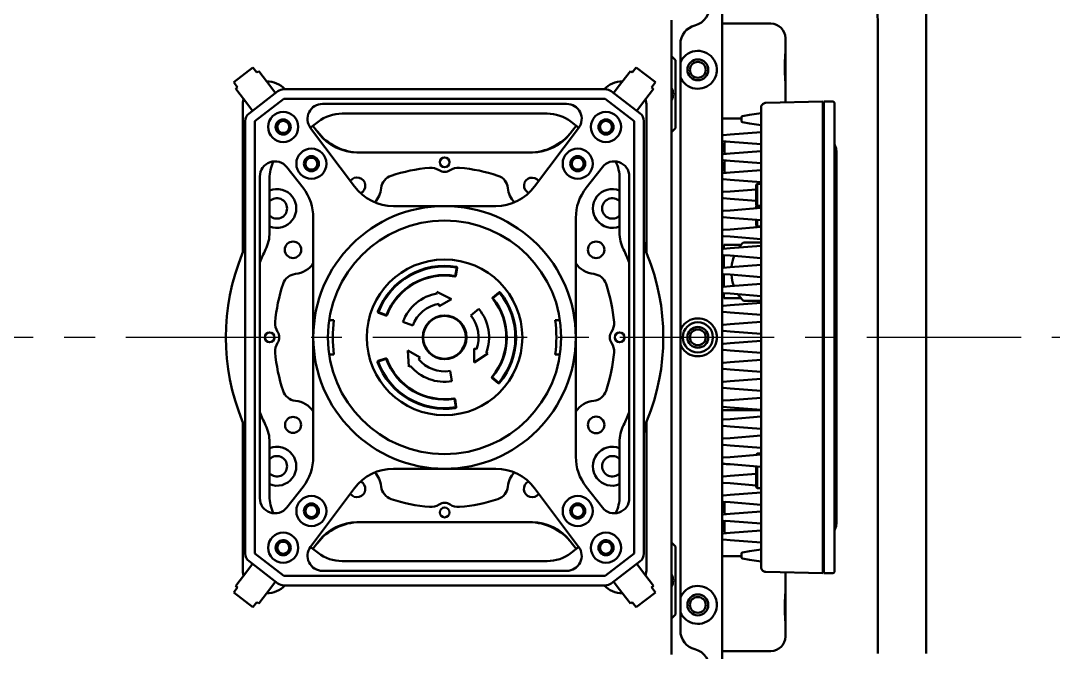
# Model space of a CAD drawing. Header units: millimetres. Extents: x 36 to 3196, y 27 to 5967.
# Drawn here: x 1733.1 to 1945.5, y 5122.2 to 5252 of the extents above; entities that cross this region are included whole.
import ezdxf

# ---------------------------------------------------------------- set-up
doc = ezdxf.new("R2010")
doc.units = ezdxf.units.MM
doc.linetypes.add('CENTER', pattern=[50.8, 31.75, -6.35, 6.35, -6.35])
doc.layers.add('02_Center Line', color=1, linetype='CENTER')
doc.layers.add('외형선(ISO)', color=7, linetype='Continuous', lineweight=50)

msp = doc.modelspace()

# ---------------------------------------------------------------- linework, layer by layer
at = {"layer": '02_Center Line'}
msp.add_line((2142.0654, 5186.922), (542.1723, 5186.922), dxfattribs=at)
at = {"layer": '외형선(ISO)'}
for p, q in [((1877.3728, 5258.922), (1877.3728, 5114.922)), ((1866.9728, 5252.122), (1866.9728, 5121.722)), ((1887.3728, 5251.422), (1877.3728, 5251.422)), ((1909.3728, 5121.922), (1909.3728, 5251.922)), ((1919.3728, 5121.922), (1919.3728, 5251.922)), ((1868.7728, 5247.1761), (1868.7728, 5126.668)), ((1890.3728, 5245.2522), (1890.3728, 5248.422)), ((1890.3728, 5245.2522), (1890.3728, 5239.5918)), ((1866.9728, 5244.722), (1867.7728, 5243.922)), ((1867.7728, 5243.922), (1867.7728, 5229.922)), ((1780.8605, 5242.392), (1776.8937, 5239.3482)), ((1780.8605, 5242.392), (1781.662, 5241.3473)), ((1782.0496, 5241.6635), (1781.653, 5241.3591)), ((1782.0496, 5241.6635), (1782.0587, 5241.6517)), ((1784.5329, 5238.4273), (1782.0587, 5241.6517)), ((1858.487, 5241.6517), (1856.0128, 5238.4273)), ((1858.487, 5241.6517), (1858.4961, 5241.6635)), ((1858.8927, 5241.3591), (1858.4961, 5241.6635)), ((1858.8837, 5241.3473), (1859.6852, 5242.392)), ((1863.652, 5239.3482), (1859.6852, 5242.392)), ((1777.6953, 5238.3035), (1776.8937, 5239.3482)), ((1863.652, 5239.3482), (1862.8504, 5238.3035)), ((1890.3728, 5235.2204), (1890.3728, 5239.5918)), ((1777.6862, 5238.3153), (1777.2895, 5238.011)), ((1777.2986, 5237.9991), (1777.2895, 5238.011)), ((1777.2986, 5237.9991), (1779.7727, 5234.7748)), ((1785.9953, 5237.5087), (1780.0553, 5232.9509)), ((1784.5329, 5238.4273), (1785.5185, 5237.1429)), ((1853.3329, 5237.922), (1787.2128, 5237.922)), ((1860.4904, 5232.9509), (1854.5504, 5237.5087)), ((1855.0272, 5237.1429), (1856.0128, 5238.4273)), ((1860.773, 5234.7748), (1863.2471, 5237.9991)), ((1863.2562, 5238.011), (1862.8595, 5238.3153)), ((1863.2562, 5238.011), (1863.2471, 5237.9991)), ((1778.7472, 5234.5232), (1778.7472, 5204.2703)), ((1780.7583, 5233.4903), (1779.7727, 5234.7748)), ((1781.2728, 5231.3642), (1787.2128, 5235.922)), ((1787.2128, 5235.922), (1853.3329, 5235.922)), ((1795.1658, 5234.922), (1845.3798, 5234.922)), ((1853.3329, 5235.922), (1859.2728, 5231.3642)), ((1860.773, 5234.7748), (1859.7874, 5233.4903)), ((1861.7985, 5204.2703), (1861.7985, 5234.5232)), ((1898.0728, 5235.422), (1886.3467, 5235.115)), ((1898.0728, 5235.422), (1898.0728, 5230.4237)), ((1898.2737, 5230.4237), (1898.2737, 5235.422)), ((1898.2737, 5235.422), (1900.1816, 5235.3721)), ((1799.1941, 5232.922), (1841.3516, 5232.922)), ((1881.5416, 5232.4152), (1883.029, 5232.6508)), ((1885.3728, 5233.022), (1883.029, 5232.6508)), ((1898.2737, 5233.222), (1898.0728, 5233.2168)), ((1779.2728, 5231.3642), (1779.2728, 5142.4799)), ((1781.2728, 5142.4799), (1781.2728, 5231.3642)), ((1792.6502, 5230.0105), (1794.2632, 5231.2482)), ((1794.4147, 5228.8344), (1793.1928, 5230.4269)), ((1847.3529, 5230.4269), (1846.131, 5228.8344)), ((1846.2825, 5231.2482), (1847.8955, 5230.0105)), ((1859.2728, 5231.3642), (1859.2728, 5142.4799)), ((1861.2728, 5142.4799), (1861.2728, 5231.3642)), ((1881.3728, 5231.922), (1877.3728, 5231.922)), ((1881.3728, 5231.3264), (1881.3728, 5232.2177)), ((1883.029, 5230.8933), (1881.5416, 5231.1288)), ((1883.029, 5230.8933), (1885.3728, 5230.522)), ((1898.0728, 5143.4204), (1898.0728, 5230.4237)), ((1898.2737, 5230.4237), (1898.2737, 5143.4204)), ((1900.4737, 5230.3738), (1900.4737, 5143.4703)), ((1801.7723, 5217.9039), (1792.6901, 5229.9564)), ((1847.8556, 5229.9564), (1838.7734, 5217.9039)), ((1867.7728, 5229.922), (1866.9728, 5229.122)), ((1877.5572, 5228.5069), (1879.0446, 5228.624)), ((1885.3728, 5229.122), (1879.0446, 5228.624)), ((1885.3728, 5143.7273), (1885.3728, 5230.1168)), ((1877.3728, 5227.2516), (1879.0255, 5227.1216)), ((1877.8713, 5226.9133), (1877.8713, 5224.9307)), ((1879.0255, 5227.1216), (1885.3728, 5226.622)), ((1838.1975, 5224.922), (1802.3482, 5224.922)), ((1877.5572, 5224.6069), (1879.0446, 5224.724)), ((1885.3728, 5225.222), (1879.0446, 5224.724)), ((1900.8728, 5148.7294), (1900.8728, 5225.1146)), ((1787.8157, 5221.9069), (1791.153, 5217.6354)), ((1849.3927, 5217.6354), (1852.73, 5221.9069)), ((1879.0446, 5223.2201), (1877.5572, 5223.3371)), ((1877.8713, 5223.0133), (1877.8713, 5221.0307)), ((1879.0446, 5223.2201), (1885.3728, 5222.722)), ((1885.3729, 5222.5141), (1885.3729, 5222.5141)), ((1782.2728, 5153.8457), (1782.2728, 5219.9983)), ((1784.2728, 5208.5091), (1784.2728, 5219.5879)), ((1856.2728, 5219.5879), (1856.2728, 5208.5091)), ((1858.2728, 5219.9983), (1858.2728, 5153.8457)), ((1877.5572, 5220.7069), (1879.0446, 5220.824)), ((1885.3728, 5221.322), (1879.0446, 5220.824)), ((1879.0446, 5219.3201), (1877.5572, 5219.4371)), ((1879.0446, 5219.3201), (1885.3728, 5218.822)), ((1884.3728, 5218.247), (1884.5978, 5218.472)), ((1884.3728, 5214.197), (1884.3728, 5218.247)), ((1884.5978, 5213.972), (1884.5978, 5218.472)), ((1884.5978, 5218.472), (1885.3728, 5218.472)), ((1877.5572, 5216.8069), (1879.0446, 5216.924)), ((1879.0446, 5215.4201), (1877.5572, 5215.5371)), ((1884.3728, 5217.3433), (1879.0446, 5216.924)), ((1879.0446, 5215.4201), (1884.3728, 5215.0007)), ((1830.787, 5213.922), (1809.7587, 5213.922)), ((1885.3728, 5213.522), (1879.0446, 5213.024)), ((1884.3728, 5214.197), (1884.5978, 5213.972)), ((1884.3728, 5213.957), (1884.4928, 5214.077)), ((1884.3728, 5213.4433), (1884.3728, 5213.957)), ((1884.5978, 5213.461), (1884.5978, 5213.972)), ((1884.5978, 5213.972), (1885.3728, 5213.972)), ((1793.2728, 5211.4788), (1793.2728, 5162.3653)), ((1847.2728, 5162.3653), (1847.2728, 5211.4788)), ((1877.5572, 5212.9069), (1879.0446, 5213.024)), ((1879.0446, 5211.5201), (1877.5572, 5211.6371)), ((1879.0446, 5211.5201), (1885.3728, 5211.022)), ((1884.3728, 5209.907), (1884.3728, 5211.1007)), ((1884.5978, 5209.682), (1884.5978, 5211.083)), ((1877.5572, 5209.0069), (1879.0446, 5209.124)), ((1885.3728, 5209.622), (1879.0446, 5209.124)), ((1884.3728, 5209.907), (1884.5978, 5209.682)), ((1884.5978, 5209.682), (1885.3728, 5209.682)), ((1879.0446, 5207.6201), (1877.5572, 5207.7371)), ((1879.0446, 5207.6201), (1885.3728, 5207.122)), ((1877.3728, 5204.952), (1877.3779, 5204.952)), ((1877.5572, 5205.1069), (1879.0446, 5205.224)), ((1877.7428, 5205.1218), (1877.7428, 5205.952)), ((1877.7428, 5205.952), (1881.2778, 5205.952)), ((1885.3728, 5205.722), (1879.0446, 5205.224)), ((1881.7428, 5206.452), (1885.3728, 5206.452)), ((1879.0446, 5203.7201), (1877.5572, 5203.8371)), ((1877.7428, 5201.2215), (1877.7428, 5203.8225)), ((1879.0446, 5203.7201), (1885.3728, 5203.222)), ((1822.7795, 5201.2545), (1822.4781, 5199.5306)), ((1822.6058, 5199.6077), (1822.8952, 5201.1815)), ((1877.5572, 5201.2069), (1879.0446, 5201.324)), ((1885.3728, 5201.822), (1879.0446, 5201.324)), ((1879.0446, 5199.8201), (1877.5572, 5199.9371)), ((1877.7428, 5197.3215), (1877.7428, 5199.9225)), ((1879.0446, 5199.8201), (1885.3728, 5199.322)), ((1818.6919, 5196.2896), (1821.7198, 5194.7901)), ((1818.7501, 5195.9446), (1818.6919, 5196.2896)), ((1877.5572, 5197.3069), (1879.0446, 5197.424)), ((1885.3728, 5197.922), (1879.0446, 5197.424)), ((1821.7198, 5194.7901), (1819.1911, 5193.3314)), ((1830.2091, 5194.9911), (1831.5676, 5196.0943)), ((1831.4475, 5196.1598), (1830.2142, 5195.1403)), ((1877.3728, 5195.952), (1877.7428, 5195.952)), ((1879.0446, 5195.9201), (1877.5572, 5196.0371)), ((1877.7428, 5194.952), (1877.7428, 5196.0225)), ((1877.7428, 5194.952), (1881.2778, 5194.952)), ((1879.0446, 5195.9201), (1885.3728, 5195.422)), ((1885.3728, 5194.452), (1881.7428, 5194.452)), ((1808.3167, 5191.4926), (1806.682, 5192.1174)), ((1806.6854, 5191.9807), (1808.185, 5191.4224)), ((1819.1911, 5193.3314), (1819.1079, 5193.8244)), ((1825.668, 5191.3821), (1827.3253, 5192.7521)), ((1877.5572, 5193.4069), (1879.0446, 5193.524)), ((1879.0446, 5192.0201), (1877.5572, 5192.1371)), ((1885.3728, 5194.022), (1879.0446, 5193.524)), ((1879.0446, 5192.0201), (1885.3728, 5191.522)), ((1796.5324, 5190.4419), (1797.5033, 5190.4419)), ((1813.7127, 5189.3644), (1811.6977, 5190.1146)), ((1843.0424, 5190.4419), (1844.0133, 5190.4419)), ((1885.3728, 5190.122), (1879.0446, 5189.624)), ((1877.5572, 5189.5069), (1879.0446, 5189.624)), ((1879.0446, 5188.1201), (1877.5572, 5188.2371)), ((1879.0446, 5188.1201), (1885.3728, 5187.622)), ((1877.5572, 5185.6069), (1879.0446, 5185.724)), ((1885.3728, 5186.222), (1879.0446, 5185.724)), ((1812.7354, 5184.2411), (1815.263, 5182.7806)), ((1812.9508, 5180.8691), (1812.7354, 5184.2411)), ((1826.3633, 5181.7349), (1826.3644, 5184.6541)), ((1829.1758, 5183.6074), (1826.3633, 5181.7349)), ((1826.3644, 5184.6541), (1826.8329, 5184.4797)), ((1828.848, 5183.7295), (1829.1758, 5183.6074)), ((1879.0446, 5184.2201), (1877.5572, 5184.3371)), ((1879.0446, 5184.2201), (1885.3728, 5183.722)), ((1797.5033, 5183.4022), (1796.5324, 5183.4022)), ((1806.6072, 5181.9267), (1808.2509, 5182.5275)), ((1808.1202, 5182.5996), (1806.6126, 5182.0633)), ((1815.263, 5182.7806), (1814.8777, 5182.462)), ((1844.0133, 5183.4022), (1843.0424, 5183.4022)), ((1877.5572, 5181.7069), (1879.0446, 5181.824)), ((1885.3728, 5182.322), (1879.0446, 5181.824)), ((1813.2204, 5181.092), (1812.9508, 5180.8691)), ((1821.4378, 5180.0196), (1821.7956, 5177.8994)), ((1879.0446, 5180.3201), (1877.5572, 5180.4371)), ((1879.0446, 5180.3201), (1885.3728, 5179.822)), ((1831.4318, 5177.5849), (1830.0896, 5178.708)), ((1830.0925, 5178.5588), (1831.3107, 5177.5212)), ((1877.5572, 5177.8069), (1879.0446, 5177.924)), ((1885.3728, 5178.422), (1879.0446, 5177.924)), ((1879.0446, 5176.4201), (1877.5572, 5176.5371)), ((1879.0446, 5176.4201), (1885.3728, 5175.922)), ((1822.2927, 5174.2824), (1822.5689, 5172.5543)), ((1822.6856, 5172.6256), (1822.4193, 5174.2034)), ((1877.5572, 5173.9069), (1879.0446, 5174.024)), ((1885.3728, 5174.522), (1879.0446, 5174.024)), ((1885.3728, 5171.922), (1877.3728, 5171.922)), ((1879.0446, 5172.5201), (1877.5572, 5172.6371)), ((1879.0446, 5172.5201), (1885.3728, 5172.022)), ((1778.7472, 5169.5737), (1778.7472, 5139.3208)), ((1861.7985, 5139.3208), (1861.7985, 5169.5737)), ((1877.5572, 5170.0069), (1879.0446, 5170.124)), ((1879.0446, 5168.6201), (1877.5572, 5168.7371)), ((1885.3728, 5170.622), (1879.0446, 5170.124)), ((1879.0446, 5168.6201), (1885.3728, 5168.122)), ((1885.3728, 5166.722), (1879.0446, 5166.224)), ((1784.2728, 5154.2562), (1784.2728, 5165.335)), ((1856.2728, 5165.335), (1856.2728, 5154.2562)), ((1877.5572, 5166.1069), (1879.0446, 5166.224)), ((1879.0446, 5164.7201), (1877.5572, 5164.8371)), ((1879.0446, 5164.7201), (1885.3728, 5164.222)), ((1877.5572, 5162.2069), (1879.0446, 5162.324)), ((1885.3728, 5162.822), (1879.0446, 5162.324)), ((1884.3728, 5162.797), (1884.5978, 5163.022)), ((1884.3728, 5162.7433), (1884.3728, 5162.797)), ((1884.5978, 5162.761), (1884.5978, 5163.022)), ((1884.5978, 5163.022), (1885.3728, 5163.022)), ((1877.6709, 5160.9282), (1877.5572, 5160.9371)), ((1885.3728, 5160.322), (1879.0446, 5160.8201)), ((1884.3728, 5160.197), (1884.3728, 5160.4007)), ((1884.3728, 5160.197), (1884.5617, 5160.3859)), ((1884.3728, 5156.147), (1884.3728, 5160.197)), ((1884.5978, 5155.922), (1884.5978, 5160.383)), ((1809.7587, 5159.922), (1830.787, 5159.922)), ((1877.5572, 5158.3069), (1879.0446, 5158.424)), ((1884.3728, 5158.8433), (1879.0446, 5158.424)), ((1791.153, 5156.2087), (1787.8157, 5151.9372)), ((1792.6901, 5143.8877), (1801.7723, 5155.9402)), ((1838.7734, 5155.9402), (1847.8556, 5143.8877)), ((1852.73, 5151.9372), (1849.3927, 5156.2087)), ((1879.0446, 5156.9201), (1877.5572, 5157.0371)), ((1879.0446, 5156.9201), (1884.3728, 5156.5007)), ((1884.3728, 5156.147), (1884.5978, 5155.922)), ((1884.5978, 5155.922), (1885.3728, 5155.922)), ((1877.5572, 5154.4069), (1879.0446, 5154.524)), ((1885.3728, 5155.022), (1879.0446, 5154.524)), ((1879.0446, 5153.0201), (1877.5572, 5153.1371)), ((1877.8713, 5152.8133), (1877.8713, 5150.8307)), ((1879.0446, 5153.0201), (1885.3728, 5152.522)), ((1877.5572, 5150.5069), (1879.0446, 5150.624)), ((1885.3728, 5151.122), (1879.0446, 5150.624)), ((1802.3482, 5148.922), (1838.1975, 5148.922)), ((1879.0446, 5149.1201), (1877.5572, 5149.2371)), ((1877.8713, 5148.9133), (1877.8713, 5146.9307)), ((1879.0446, 5149.1201), (1885.3728, 5148.622)), ((1885.3729, 5147.5141), (1885.3729, 5147.5141)), ((1877.5572, 5146.6069), (1879.0446, 5146.724)), ((1879.0446, 5145.2201), (1877.5572, 5145.3371)), ((1885.3728, 5147.222), (1879.0446, 5146.724)), ((1879.0446, 5145.2201), (1885.3728, 5144.722)), ((1794.2632, 5142.5959), (1792.6502, 5143.8335)), ((1793.1928, 5143.4172), (1794.4147, 5145.0096)), ((1846.131, 5145.0096), (1847.3529, 5143.4172)), ((1847.8955, 5143.8335), (1846.2825, 5142.5959)), ((1866.9728, 5144.722), (1867.7728, 5143.922)), ((1867.7728, 5143.922), (1867.7728, 5129.922)), ((1885.3728, 5143.322), (1883.029, 5142.9508)), ((1898.0728, 5143.4204), (1898.0728, 5138.422)), ((1898.2737, 5138.422), (1898.2737, 5143.4204)), ((1787.2128, 5137.922), (1781.2728, 5142.4799)), ((1859.2728, 5142.4799), (1853.3329, 5137.922)), ((1881.3728, 5141.922), (1877.3728, 5141.922)), ((1881.3728, 5141.6264), (1881.3728, 5142.5177)), ((1881.5416, 5142.7152), (1883.029, 5142.9508)), ((1883.029, 5141.1933), (1881.5416, 5141.4288)), ((1883.029, 5141.1933), (1885.3728, 5140.822)), ((1779.7727, 5139.0693), (1777.2986, 5135.8449)), ((1779.7727, 5139.0693), (1780.7583, 5140.3538)), ((1780.0553, 5140.8932), (1785.9953, 5136.3353)), ((1845.3798, 5138.922), (1795.1658, 5138.922)), ((1841.3516, 5140.922), (1799.1941, 5140.922)), ((1854.5504, 5136.3353), (1860.4904, 5140.8932)), ((1859.7874, 5140.3538), (1860.773, 5139.0693)), ((1863.2471, 5135.8449), (1860.773, 5139.0693)), ((1898.0728, 5140.6273), (1898.2737, 5140.622)), ((1785.5185, 5136.7012), (1784.5329, 5135.4167)), ((1853.3329, 5137.922), (1787.2128, 5137.922)), ((1856.0128, 5135.4167), (1855.0272, 5136.7012)), ((1886.3467, 5138.7291), (1898.0728, 5138.422)), ((1890.3728, 5134.2522), (1890.3728, 5138.6237)), ((1898.2737, 5138.422), (1900.1816, 5138.472)), ((1776.8937, 5134.4959), (1777.6953, 5135.5406)), ((1777.2895, 5135.8331), (1777.2986, 5135.8449)), ((1777.2895, 5135.8331), (1777.6862, 5135.5287)), ((1782.0587, 5132.1924), (1784.5329, 5135.4167)), ((1787.2128, 5135.922), (1853.3329, 5135.922)), ((1856.0128, 5135.4167), (1858.487, 5132.1924)), ((1862.8504, 5135.5406), (1863.652, 5134.4959)), ((1862.8595, 5135.5287), (1863.2562, 5135.8331)), ((1863.2471, 5135.8449), (1863.2562, 5135.8331)), ((1776.8937, 5134.4959), (1780.8605, 5131.4521)), ((1781.662, 5132.4967), (1780.8605, 5131.4521)), ((1781.653, 5132.4849), (1782.0496, 5132.1805)), ((1858.4961, 5132.1805), (1858.8927, 5132.4849)), ((1859.6852, 5131.4521), (1858.8837, 5132.4967)), ((1859.6852, 5131.4521), (1863.652, 5134.4959)), ((1890.3728, 5134.2522), (1890.3728, 5128.5918)), ((1782.0587, 5132.1924), (1782.0496, 5132.1805)), ((1858.4961, 5132.1805), (1858.487, 5132.1924)), ((1867.7728, 5129.922), (1866.9728, 5129.122)), ((1890.3728, 5125.422), (1890.3728, 5128.5918)), ((1877.3728, 5122.422), (1887.3728, 5122.422))]:
    msp.add_line(p, q, dxfattribs=at)
for centre, radius in [((1872.3728, 5241.922), 2.15), ((1872.3728, 5241.922), 1.621), ((1787.0728, 5230.172), 3.1), ((1853.4728, 5230.172), 3.1), ((1787.0728, 5230.172), 1.55), ((1787.0728, 5230.172), 1.2295), ((1853.4728, 5230.172), 1.55), ((1853.4728, 5230.172), 1.2295), ((1792.8786, 5222.6229), 3.1), ((1792.8786, 5222.6229), 1.55), ((1792.8786, 5222.6229), 1.2295), ((1820.2728, 5222.922), 1), ((1847.6671, 5222.6229), 3.1), ((1847.6671, 5222.6229), 1.55), ((1847.6671, 5222.6229), 1.2295), ((1820.2728, 5186.922), 27), ((1820.2728, 5186.922), 24), ((1789.0959, 5204.922), 1.7), ((1851.4498, 5204.922), 1.7), ((1820.2728, 5186.922), 16), ((1820.2728, 5186.922), 4.5), ((1820.2728, 5186.922), 4.4), ((1872.3728, 5186.922), 3.1), ((1784.2728, 5186.922), 1), ((1856.2728, 5186.922), 1), ((1872.3728, 5186.922), 2.15), ((1872.3728, 5186.922), 1.621), ((1789.0959, 5168.922), 1.65), ((1851.4498, 5168.922), 1.7), ((1792.8786, 5151.2211), 3.1), ((1847.6671, 5151.2211), 3.1), ((1792.8786, 5151.2211), 1.55), ((1792.8786, 5151.2211), 1.2295), ((1820.2728, 5150.922), 1), ((1847.6671, 5151.2211), 1.55), ((1847.6671, 5151.2211), 1.2295), ((1787.0728, 5143.672), 3.1), ((1787.0728, 5143.672), 1.55), ((1853.4728, 5143.672), 3.1), ((1853.4728, 5143.672), 1.55), ((1787.0728, 5143.672), 1.2295), ((1853.4728, 5143.672), 1.2295), ((1872.3728, 5131.922), 2.15), ((1872.3728, 5131.922), 1.621)]:
    msp.add_circle(centre, radius, dxfattribs=at)
for centre, radius, start, end in [((1870.7728, 5254.922), 4, 284.477512, 90), ((1887.3728, 5248.422), 3, 0, 90), ((1872.7728, 5247.1761), 4, 104.477512, 180), ((1872.3728, 5241.922), 3.9, 39.715137, 157.380135), ((1783.7472, 5234.5232), 5, 42.824885, 90.630102), ((1856.7985, 5234.5232), 5, 89.369898, 137.175115), ((1872.3728, 5241.922), 3.9, 202.619865, 320.284863), ((1787.2128, 5235.922), 2, 90, 127.5), ((1853.3329, 5235.922), 2, 52.5, 90), ((1864.2728, 5236.922), 3, 334.158067, 25.841933), ((1783.7472, 5234.5232), 5, 164.369898, 180), ((1795.1658, 5231.822), 3.1, 90, 217), ((1845.3798, 5231.822), 3.1, 323, 90), ((1856.7985, 5234.5232), 5, 0, 15.630102), ((1781.2728, 5231.3642), 2, 127.5, 180), ((1799.1941, 5224.822), 8.1, 90, 127.5), ((1841.3516, 5224.822), 8.1, 52.5, 90), ((1859.2728, 5231.3642), 2, 0, 52.5), ((1881.5728, 5232.2177), 0.2, 99, 179.999997), ((1787.0832, 5230.1757), 1.55, 109.540261, 289.135702), ((1853.4625, 5230.1757), 1.55, 250.864298, 70.459739), ((1881.5728, 5231.3264), 0.2, 180, 261), ((1802.8414, 5235.922), 11, 217.5, 270), ((1802.3482, 5234.922), 10, 217.5, 270), ((1837.7043, 5235.922), 11, 270, 322.5), ((1838.1975, 5234.922), 10, 270, 322.5), ((1877.5728, 5228.3075), 0.2, 94.5, 180.00193), ((1877.5728, 5224.4075), 0.2, 94.5, 180.001929), ((1785.3728, 5219.9983), 3.1, 38, 180), ((1792.3728, 5219.5879), 8.1, 154.436712, 180), ((1820.2728, 5186.922), 35, 95.065929, 108.284148), ((1817.4472, 5218.797), 3, 55.588491, 95.065929), ((1823.0985, 5218.797), 3, 84.934071, 124.411509), ((1820.2728, 5186.922), 35, 71.715852, 84.934071), ((1855.1728, 5219.9983), 3.1, 0, 142), ((1848.1728, 5219.5879), 8.1, 0, 25.563288), ((1877.5728, 5223.5365), 0.2, 179.99794, 265.5), ((1802.2728, 5218.0989), 1.7, 295.041751, 144.710081), ((1810.2335, 5217.3064), 3, 108.284148, 174.314665), ((1820.2728, 5222.922), 2, 235.588491, 304.411509), ((1830.3122, 5217.3064), 3, 5.685335, 71.715852), ((1838.2728, 5218.0989), 1.65, 34.734611, 245.669418), ((1877.5728, 5220.5075), 0.2, 94.5, 180.001929), ((1877.5728, 5219.6365), 0.2, 179.99794, 265.5), ((1785.7728, 5213.422), 4, 247.975687, 112.024313), ((1783.2728, 5211.4788), 10, 0, 38), ((1809.7587, 5223.922), 10, 217, 270), ((1802.2728, 5218.0989), 5, 316.945744, 354.314665), ((1830.787, 5223.922), 10, 270, 323), ((1838.2728, 5218.0989), 5, 185.685335, 223.054256), ((1857.2728, 5211.4788), 10, 142, 180), ((1854.7728, 5213.422), 4, 67.975687, 292.024313), ((1785.7728, 5213.422), 2.1, 224.415309, 135.584691), ((1854.7728, 5213.422), 2.1, 44.415309, 315.584691), ((1877.5728, 5216.6075), 0.2, 94.5, 180.001929), ((1877.5728, 5215.7365), 0.2, 179.99794, 265.5), ((1877.5728, 5212.7075), 0.2, 94.5, 180.001929), ((1877.5728, 5211.8365), 0.2, 179.99794, 265.5), ((1877.5728, 5208.8075), 0.2, 94.5, 180.00193), ((1771.1728, 5207.1408), 8.1, 337.618711, 0), ((1776.1728, 5208.5091), 8.1, 333.918165, 0), ((1864.3728, 5208.5091), 8.1, 180, 206.081835), ((1869.3728, 5207.1408), 8.1, 180, 202.381289), ((1877.5728, 5207.9365), 0.2, 179.99794, 265.5), ((1820.2728, 5186.922), 41, 153.918165, 157.94583), ((1820.2728, 5186.922), 41, 22.05417, 26.081835), ((1877.5728, 5204.9075), 0.2, 94.5, 180.001929), ((1887.6928, 5200.452), 8.45, 134.76027, 144.4626), ((1820.2728, 5186.922), 45, 157.618711, 202.381289), ((1820.2728, 5186.922), 45, 337.618711, 22.381289), ((1877.5728, 5204.0365), 0.2, 179.99794, 265.5), ((1887.6928, 5200.452), 8.45, 157.726272, 173.945436), ((1789.0959, 5204.922), 5, 275.685335, 326.65573), ((1820.2728, 5186.922), 14.7, 80.369788, 158.789165), ((1820.2728, 5186.922), 14.55, 80.079476, 159.079476), ((1820.2728, 5186.922), 13.81, 79.579476, 80.079476), ((1820.2728, 5186.922), 14.55, 79.605907, 80.079476), ((1851.4498, 5204.922), 5, 213.34427, 264.314665), ((1877.5728, 5201.0075), 0.2, 94.5, 180.001929), ((1789.8884, 5196.9614), 3, 95.685335, 161.715852), ((1820.2728, 5186.922), 12.8, 80.079476, 159.079476), ((1820.2728, 5186.922), 12.7, 80.467819, 158.691134), ((1820.2728, 5186.922), 13.2705, 79.579476, 80.079476), ((1850.6572, 5196.9614), 3, 18.284148, 84.314665), ((1877.5728, 5200.1365), 0.2, 179.99794, 265.5), ((1887.6928, 5200.452), 8.45, 184.408503, 200.57789), ((1820.2728, 5186.922), 35, 161.715852, 174.934071), ((1820.2728, 5186.922), 14.55, 39.079476, 39.553046), ((1820.2728, 5186.922), 35, 5.065929, 18.284148), ((1877.5728, 5197.1075), 0.2, 94.5, 180.001929), ((1877.5728, 5196.2365), 0.2, 179.99794, 265.5), ((1820.2728, 5186.922), 9.1502, 99.579476, 159.579476), ((1820.2728, 5186.922), 12.7, 320.467819, 38.691134), ((1820.2728, 5186.922), 12.8, 320.079476, 39.079476), ((1820.2728, 5186.922), 13.2705, 39.079476, 39.579476), ((1820.2728, 5186.922), 13.81, 39.079476, 39.579476), ((1820.2728, 5186.922), 14.55, 320.079476, 39.079476), ((1820.2728, 5186.922), 14.7, 320.369788, 38.789165), ((1887.6928, 5200.452), 8.45, 213.449936, 225.23973), ((1820.2728, 5186.922), 14.55, 159.079476, 159.553046), ((1820.2728, 5186.922), 7, 99.579476, 159.579476), ((1820.2728, 5186.922), 9.1502, 339.579476, 39.579476), ((1877.5728, 5193.2075), 0.2, 94.5, 180.001929), ((1877.5728, 5192.3365), 0.2, 179.99794, 265.5), ((1788.3978, 5189.7477), 3, 174.934071, 214.411509), ((1824.2728, 5186.922), 27, 172.509287, 187.490713), ((1820.2728, 5186.922), 13.81, 159.079476, 159.579476), ((1820.2728, 5186.922), 13.2705, 159.079476, 159.579476), ((1820.2728, 5186.922), 7, 339.579476, 39.579476), ((1816.2728, 5186.922), 27, 352.509287, 7.490713), ((1852.1478, 5189.7477), 3, 325.588491, 5.065929), ((1872.3728, 5186.922), 3.9, 39.715137, 157.380135), ((1784.2728, 5186.922), 2, 325.588491, 34.411509), ((1856.2728, 5186.922), 2, 145.588491, 214.411509), ((1877.5728, 5189.3075), 0.2, 94.5, 180.001929), ((1877.5728, 5188.4365), 0.2, 179.99794, 265.5), ((1788.3978, 5184.0964), 3, 145.588491, 185.065929), ((1852.1478, 5184.0964), 3, 354.934071, 34.411509), ((1877.5728, 5185.4075), 0.2, 94.5, 180.001929), ((1820.2728, 5186.922), 35, 185.065929, 198.284148), ((1820.2728, 5186.922), 35, 341.715852, 354.934071), ((1872.3728, 5186.922), 3.9, 202.619865, 320.284863), ((1877.5728, 5184.5365), 0.2, 179.99794, 265.5), ((1820.2728, 5186.922), 14.7, 200.369788, 278.789165), ((1820.2728, 5186.922), 14.55, 199.605907, 200.079476), ((1820.2728, 5186.922), 14.55, 200.079476, 279.079476), ((1820.2728, 5186.922), 13.81, 199.579476, 200.079476), ((1820.2728, 5186.922), 13.2705, 199.579476, 200.079476), ((1820.2728, 5186.922), 12.8, 200.079476, 279.079476), ((1820.2728, 5186.922), 12.7, 200.467819, 278.691134), ((1820.2728, 5186.922), 7, 219.579476, 279.579476), ((1877.5728, 5181.5075), 0.2, 94.5, 180.001929), ((1820.2728, 5186.922), 9.1502, 219.579476, 279.579476), ((1877.5728, 5180.6365), 0.2, 179.99794, 265.5), ((1820.2728, 5186.922), 13.2705, 319.579476, 320.079476), ((1820.2728, 5186.922), 13.81, 319.579476, 320.079476), ((1820.2728, 5186.922), 14.55, 319.605907, 320.079476), ((1877.5728, 5177.6075), 0.2, 94.5, 180.001929), ((1789.8884, 5176.8827), 3, 198.284148, 264.314665), ((1850.6572, 5176.8827), 3, 275.685335, 341.715852), ((1877.5728, 5176.7365), 0.2, 179.99794, 265.5), ((1789.0959, 5168.922), 5, 33.34427, 84.314665), ((1820.2728, 5186.922), 13.2705, 279.079476, 279.579476), ((1820.2728, 5186.922), 13.81, 279.079476, 279.579476), ((1851.4498, 5168.922), 5, 95.685335, 146.65573), ((1877.5728, 5173.7075), 0.2, 94.5, 180.001929), ((1877.5728, 5172.8365), 0.2, 179.99794, 265.5), ((1820.2728, 5186.922), 41, 202.05417, 206.081835), ((1820.2728, 5186.922), 14.55, 279.079476, 279.553046), ((1820.2728, 5186.922), 41, 333.918165, 337.94583), ((1771.1728, 5166.7032), 8.1, 0, 22.381289), ((1776.1728, 5165.335), 8.1, 0, 26.081835), ((1864.3728, 5165.335), 8.1, 153.918165, 180), ((1869.3728, 5166.7032), 8.1, 157.618711, 180), ((1877.5728, 5169.8075), 0.2, 94.5, 180.001929), ((1877.5728, 5168.9365), 0.2, 179.99794, 265.5), ((1785.7728, 5160.422), 4, 247.975687, 112.024313), ((1854.7728, 5160.422), 4, 67.975687, 292.024313), ((1877.5728, 5165.9075), 0.2, 94.5, 180.001929), ((1877.5728, 5165.0365), 0.2, 179.99794, 265.5), ((1785.7728, 5160.422), 2.1, 224.415309, 135.584691), ((1783.2728, 5162.3653), 10, 322, 0), ((1857.2728, 5162.3653), 10, 180, 218), ((1854.7728, 5160.422), 2.1, 44.415309, 315.584691), ((1877.5728, 5162.0075), 0.2, 94.5, 180.00193), ((1877.5728, 5161.1365), 0.2, 180.000049, 265.499842), ((1809.7587, 5149.922), 10, 90, 143), ((1802.2728, 5155.7451), 5, 5.685335, 43.054256), ((1830.787, 5149.922), 10, 37, 90), ((1838.2728, 5155.7451), 5, 136.945744, 174.314665), ((1877.5728, 5158.1075), 0.2, 94.5, 180.001929), ((1802.2728, 5155.7451), 1.7, 215.289919, 64.958249), ((1810.2335, 5156.5376), 3, 185.685335, 251.715852), ((1830.3122, 5156.5376), 3, 288.284148, 354.314665), ((1838.2728, 5155.7451), 1.7, 115.041751, 324.710081), ((1877.5728, 5157.2365), 0.2, 179.99794, 265.5), ((1785.3728, 5153.8457), 3.1, 180, 322), ((1792.3728, 5154.2562), 8.1, 180, 205.563288), ((1820.2728, 5186.922), 35, 251.715852, 264.934071), ((1820.2728, 5186.922), 35, 275.065929, 288.284148), ((1855.1728, 5153.8457), 3.1, 218, 0), ((1848.1728, 5154.2562), 8.1, 334.436712, 0), ((1877.5728, 5154.2075), 0.2, 94.5, 180.00193), ((1817.4472, 5155.047), 3, 264.934071, 304.411509), ((1820.2728, 5150.922), 2, 55.588491, 124.411509), ((1823.0985, 5155.047), 3, 235.588491, 275.065929), ((1877.5728, 5153.3365), 0.2, 179.99794, 265.5), ((1877.5728, 5150.3075), 0.2, 94.5, 180.001929), ((1877.5728, 5149.4365), 0.2, 179.99794, 265.5), ((1802.8414, 5137.922), 11, 90, 142.5), ((1802.3482, 5138.922), 10, 90, 142.5), ((1837.7043, 5137.922), 11, 37.5, 90), ((1838.1975, 5138.922), 10, 37.5, 90), ((1787.0832, 5143.6684), 1.55, 70.864298, 250.459739), ((1853.4625, 5143.6684), 1.55, 289.540261, 109.135702), ((1877.5728, 5146.4075), 0.2, 94.5, 180.00193), ((1877.5728, 5145.5365), 0.2, 179.99794, 265.5), ((1795.1658, 5142.022), 3.1, 143, 270), ((1845.3798, 5142.022), 3.1, 270, 37), ((1781.2728, 5142.4799), 2, 180, 232.5), ((1799.1941, 5149.022), 8.1, 232.5, 270), ((1841.3516, 5149.022), 8.1, 270, 307.5), ((1859.2728, 5142.4799), 2, 307.5, 0), ((1881.5728, 5142.5177), 0.2, 99, 179.999997), ((1881.5728, 5141.6264), 0.2, 180, 261), ((1783.7472, 5139.3208), 5, 180, 195.630102), ((1856.7985, 5139.3208), 5, 344.369898, 0), ((1864.2728, 5136.922), 3, 334.158067, 25.841933), ((1783.7472, 5139.3208), 5, 269.369898, 317.175115), ((1787.2128, 5137.922), 2, 232.5, 270), ((1856.7985, 5139.3208), 5, 222.824885, 270.630102), ((1853.3329, 5137.922), 2, 270, 307.5), ((1872.3728, 5131.922), 3.9, 39.715137, 157.380135), ((1872.3728, 5131.922), 3.9, 202.619865, 320.284863), ((1872.7728, 5126.668), 4, 180, 255.522488), ((1887.3728, 5125.422), 3, 270, 0), ((1870.7728, 5118.922), 4, 270, 75.522488)]:
    msp.add_arc(centre, radius, start, end, dxfattribs=at)
for centre, major_axis, ratio, start_param, end_param in [((1886.3728, 5230.1168), (-1, 0), 0.00011287, 6.28318143, 6.28319372), ((1878.1713, 5226.8879), (-0.2128, 0.2302), 0.91871751, 5.50086508, 7.06550554), ((1878.1713, 5224.9562), (0.2128, 0.2302), 0.91871751, 2.35927242, 3.92391288), ((1878.1713, 5222.9879), (-0.2128, 0.2302), 0.91871751, 5.50086508, 7.06550554), ((1878.1713, 5221.0562), (0.2128, 0.2302), 0.91871751, 2.35927242, 3.92391288), ((1877.5729, 5161.2367), (-0.0157, -0.2996), 0.02049376, 6.28252495, 6.28267422), ((1877.6865, 5161.1276), (-0.0155, -0.1994), 0.93632099, 6.2820255, 6.28211179), ((1879.3548, 5160.7957), (-1.7987, 0.1415), 0.00002073, 0.35919246, 0.40437107), ((1879.3546, 5160.7957), (1.7986, -0.1415), 0.00002073, 3.5455424, 4.53891952), ((1878.1713, 5152.7879), (-0.2128, 0.2302), 0.91871751, 5.50086508, 7.06550554), ((1878.1713, 5150.8562), (0.2128, 0.2302), 0.91871751, 2.35927242, 3.92391288), ((1878.1713, 5148.8879), (-0.2128, 0.2302), 0.91871751, 5.50086508, 7.06550554), ((1878.1713, 5146.9562), (0.2128, 0.2302), 0.91871751, 2.35927242, 3.92391288), ((1886.3728, 5143.7273), (-1, 0), 0.00011293, 6.28317678, 6.28318877)]:
    msp.add_ellipse(centre, major_axis=major_axis, ratio=ratio, start_param=start_param, end_param=end_param, dxfattribs=at)
for points, knots in [([(1919.3728, 5251.922), (1919.3728, 5253.7757), (1919.2156, 5255.629), (1918.5862, 5259.2145), (1918.1151, 5260.9463), (1916.8439, 5264.1851), (1916.0459, 5265.6944), (1914.0436, 5268.3871), (1912.8318, 5269.5817), (1910.1101, 5271.2186), (1908.6673, 5271.7369), (1906.861, 5271.908), (1906.5651, 5271.922), (1906.2692, 5271.922)], [4.71238898, 4.71238898, 4.71238898, 4.71238898, 5.02654825, 5.02654825, 5.34070751, 5.34070751, 5.65486678, 5.65486678, 5.96902604, 5.96902604, 6.23205087, 6.23205087, 6.28318531, 6.28318531, 6.28318531, 6.28318531]), ([(1909.3728, 5251.922), (1909.3728, 5253.0531), (1909.2872, 5254.1841), (1908.963, 5256.3038), (1908.7265, 5257.2941), (1908.1656, 5258.9971), (1907.8453, 5259.7199), (1907.2217, 5260.8271), (1906.9189, 5261.23), (1906.4347, 5261.748), (1906.253, 5261.8719), (1906.1389, 5261.9358), (1906.1226, 5261.9417), (1906.1226, 5261.9417)], [4.71238898, 4.71238898, 4.71238898, 4.71238898, 4.98829012, 4.98829012, 5.25989236, 5.25989236, 5.51866913, 5.51866913, 5.7590946, 5.7590946, 5.9894741, 5.9894741, 6.08653872, 6.08653872, 6.08653872, 6.08653872]), ([(1890.3728, 5239.5918), (1890.3728, 5239.8774), (1890.3525, 5240.1894), (1890.2837, 5241.1261), (1890.2347, 5241.7921), (1890.2347, 5242.422), (1890.2347, 5243.0519), (1890.2837, 5243.718), (1890.3525, 5244.6547), (1890.3728, 5244.9667), (1890.3728, 5245.2522)], [2.93908449, 2.93908449, 2.93908449, 2.93908449, 3.040675268, 3.040675268, 3.229643664, 3.229643664, 3.229643664, 3.41861206, 3.41861206, 3.520202838, 3.520202838, 3.520202838, 3.520202838]), ([(1875.3728, 5239.43), (1875.6289, 5239.7396), (1875.8459, 5240.0998), (1876.1818, 5240.9479), (1876.2728, 5241.4481), (1876.2728, 5242.3959), (1876.1818, 5242.8961), (1875.8459, 5243.7442), (1875.6289, 5244.1044), (1875.3728, 5244.414)], [0.930115777, 0.930115777, 0.930115777, 0.930115777, 1.048960813, 1.048960813, 1.191135238, 1.191135238, 1.333309664, 1.333309664, 1.4521547, 1.4521547, 1.4521547, 1.4521547]), ([(1885.3728, 5230.1168), (1885.3728, 5230.5489), (1885.3728, 5230.9867), (1885.3728, 5231.7983), (1885.3728, 5232.1832), (1885.3728, 5232.8614), (1885.3728, 5233.1631), (1885.3728, 5233.6465), (1885.3728, 5233.8341), (1885.3728, 5234.0128), (1885.3728, 5234.0562), (1885.3728, 5234.0964), (1885.3728, 5234.1057), (1885.3728, 5234.1127), (1885.3728, 5234.114), (1885.3728, 5234.1152), (1885.3728, 5234.1153), (1885.3728, 5234.1159), (1885.3728, 5234.1158), (1885.3728, 5234.1169), (1885.3728, 5234.1171), (1885.3728, 5234.1179), (1885.3728, 5234.1182), (1885.3729, 5234.1191), (1885.3729, 5234.1197), (1885.3729, 5234.1215), (1885.3729, 5234.1229), (1885.3731, 5234.1455), (1885.374, 5234.1673), (1885.3771, 5234.2101), (1885.3794, 5234.2313), (1885.3911, 5234.3161), (1885.4062, 5234.3792), (1885.4619, 5234.5416), (1885.514, 5234.6387), (1885.644, 5234.8082), (1885.7232, 5234.8829), (1885.8989, 5235.0022), (1885.9976, 5235.0483), (1886.1798, 5235.1), (1886.2634, 5235.1128), (1886.3467, 5235.115)], [0, 0, 0, 0, 0.129655111, 0.129655111, 0.256967973, 0.256967973, 0.384365009, 0.384365009, 0.511759386, 0.511759386, 0.574840948, 0.574840948, 0.606726406, 0.606726406, 0.618675212, 0.618675212, 0.623155556, 0.623155556, 0.6248365, 0.6248365, 0.62523818, 0.62523818, 0.625440289, 0.625440289, 0.625643994, 0.625643994, 0.626051705, 0.626051705, 0.632518085, 0.632518085, 0.638918335, 0.638918335, 0.658199043, 0.658199043, 0.690421101, 0.690421101, 0.72227189, 0.72227189, 0.754135968, 0.754135968, 0.779114144, 0.779114144, 0.779114144, 0.779114144]), ([(1900.1816, 5235.3721), (1900.214, 5235.3712), (1900.2467, 5235.365), (1900.3071, 5235.3428), (1900.3355, 5235.3268), (1900.3854, 5235.2872), (1900.4074, 5235.263), (1900.4423, 5235.2097), (1900.4556, 5235.1798), (1900.4678, 5235.1338), (1900.4706, 5235.1182), (1900.473, 5235.0945), (1900.4735, 5235.0865), (1900.4737, 5235.0777), (1900.4737, 5235.0767), (1900.4737, 5235.0754), (1900.4737, 5235.0749), (1900.4737, 5235.0744), (1900.4737, 5235.0742), (1900.4737, 5235.0739), (1900.4737, 5235.0738), (1900.4737, 5235.0734), (1900.4737, 5235.0733), (1900.4737, 5235.0727), (1900.4737, 5235.0727), (1900.4737, 5235.0725), (1900.4737, 5235.0724), (1900.4737, 5235.0723), (1900.4737, 5235.0723), (1900.4737, 5235.072), (1900.4737, 5235.0719), (1900.4737, 5235.0708), (1900.4737, 5235.0692), (1900.4737, 5235.0601), (1900.4737, 5235.0465), (1900.4737, 5234.9653), (1900.4737, 5234.8418), (1900.4737, 5234.4586), (1900.4737, 5234.1764), (1900.4737, 5233.5009), (1900.4737, 5233.0996), (1900.4737, 5232.2283), (1900.4737, 5231.7474), (1900.4737, 5230.9668), (1900.4737, 5230.6696), (1900.4737, 5230.3738)], [0, 0, 0, 0, 0.009730587, 0.009730587, 0.019283514, 0.019283514, 0.028842819, 0.028842819, 0.038401896, 0.038401896, 0.043135135, 0.043135135, 0.045526094, 0.045526094, 0.045803907, 0.045803907, 0.0459428, 0.0459428, 0.046003146, 0.046003146, 0.046063568, 0.046063568, 0.046185375, 0.046185375, 0.046672325, 0.046672325, 0.047207894, 0.047207894, 0.048814367, 0.048814367, 0.053633647, 0.053633647, 0.068093065, 0.068093065, 0.111512717, 0.111512717, 0.242924362, 0.242924362, 0.393228564, 0.393228564, 0.542896804, 0.542896804, 0.692587499, 0.692587499, 0.781335453, 0.781335453, 0.781335453, 0.781335453]), ([(1900.8728, 5225.1146), (1900.8728, 5225.3337), (1900.85, 5225.5529), (1900.7534, 5225.9921), (1900.6798, 5226.2124), (1900.542, 5226.4924), (1900.5094, 5226.5534), (1900.4738, 5226.6139)], [-1.570796327, -1.570796327, -1.570796327, -1.570796327, -1.256637061, -1.256637061, -0.942477796, -0.942477796, -0.855132199, -0.855132199, -0.855132199, -0.855132199]), ([(1822.732, 5201.4149), (1822.7444, 5201.4128), (1822.7567, 5201.4095), (1822.7886, 5201.3976), (1822.8072, 5201.3869), (1822.8438, 5201.3576), (1822.8603, 5201.3379), (1822.8863, 5201.2919), (1822.8946, 5201.2656), (1822.8994, 5201.2195), (1822.8987, 5201.2003), (1822.8952, 5201.1815)], [-0.0648229578, -0.0648229578, -0.0648229578, -0.0648229578, -0.0610210834, -0.0610210834, -0.0545761616, -0.0545761616, -0.0467448674, -0.0467448674, -0.0381601092, -0.0381601092, -0.0320951638, -0.0320951638, -0.0320951638, -0.0320951638]), ([(1822.6058, 5199.6077), (1822.6051, 5199.6042), (1822.6044, 5199.6006), (1822.5974, 5199.5717), (1822.5864, 5199.5477), (1822.5554, 5199.505), (1822.5356, 5199.4867), (1822.4916, 5199.4601), (1822.4684, 5199.4513), (1822.4216, 5199.443), (1822.3985, 5199.4429), (1822.376, 5199.4467)], [-0.0315958797, -0.0315958797, -0.0315958797, -0.0315958797, -0.0304702043, -0.0304702043, -0.0224423854, -0.0224423854, -0.0143034019, -0.0143034019, -0.006863391, -0.006863391, 0, 0, 0, 0]), ([(1831.4475, 5196.1598), (1831.449, 5196.161), (1831.4505, 5196.1622), (1831.4729, 5196.1797), (1831.4969, 5196.1917), (1831.5464, 5196.2051), (1831.5715, 5196.2072), (1831.6212, 5196.2018), (1831.6455, 5196.1945), (1831.6861, 5196.1732), (1831.7028, 5196.1609), (1831.7221, 5196.1413), (1831.7266, 5196.1362), (1831.7309, 5196.1309)], [-0.0975431425, -0.0975431425, -0.0975431425, -0.0975431425, -0.096936127, -0.096936127, -0.0885385117, -0.0885385117, -0.0807681425, -0.0807681425, -0.0730760637, -0.0730760637, -0.0668671372, -0.0668671372, -0.0648229578, -0.0648229578, -0.0648229578, -0.0648229578]), ([(1830.1855, 5194.8611), (1830.1749, 5194.8743), (1830.1661, 5194.8888), (1830.1493, 5194.9263), (1830.1435, 5194.9498), (1830.1405, 5194.9982), (1830.1435, 5195.0227), (1830.1589, 5195.0717), (1830.1721, 5195.0955), (1830.1971, 5195.1248), (1830.2053, 5195.1329), (1830.2142, 5195.1403)], [-0.1277199624, -0.1277199624, -0.1277199624, -0.1277199624, -0.1226329921, -0.1226329921, -0.115391216, -0.115391216, -0.1079615511, -0.1079615511, -0.0996981013, -0.0996981013, -0.0961307519, -0.0961307519, -0.0961307519, -0.0961307519]), ([(1806.6854, 5191.9807), (1806.6836, 5191.9814), (1806.6818, 5191.9821), (1806.6555, 5191.9927), (1806.6331, 5192.0075), (1806.5966, 5192.0437), (1806.5823, 5192.0644), (1806.5621, 5192.1101), (1806.5563, 5192.1348), (1806.5545, 5192.1806), (1806.5568, 5192.2012), (1806.5641, 5192.2277), (1806.5662, 5192.2342), (1806.5687, 5192.2405)], [-0.0975431425, -0.0975431425, -0.0975431425, -0.0975431425, -0.096936127, -0.096936127, -0.0885385116, -0.0885385116, -0.0807681425, -0.0807681425, -0.0730760637, -0.0730760637, -0.0668671372, -0.0668671372, -0.0648229578, -0.0648229578, -0.0648229578, -0.0648229578]), ([(1808.4411, 5191.5372), (1808.4349, 5191.5214), (1808.4268, 5191.5064), (1808.4027, 5191.4732), (1808.3853, 5191.4564), (1808.3449, 5191.4296), (1808.3222, 5191.42), (1808.272, 5191.4087), (1808.2448, 5191.4083), (1808.207, 5191.4153), (1808.1958, 5191.4184), (1808.185, 5191.4224)], [-0.1277199624, -0.1277199624, -0.1277199624, -0.1277199624, -0.1226329921, -0.1226329921, -0.115391216, -0.115391216, -0.1079615511, -0.1079615511, -0.0996981013, -0.0996981013, -0.0961307519, -0.0961307519, -0.0961307519, -0.0961307519]), ([(1875.3728, 5184.43), (1875.6289, 5184.7396), (1875.8459, 5185.0998), (1876.1818, 5185.9479), (1876.2728, 5186.4481), (1876.2728, 5187.3959), (1876.1818, 5187.8961), (1875.8459, 5188.7442), (1875.6289, 5189.1044), (1875.3728, 5189.414)], [0.930115777, 0.930115777, 0.930115777, 0.930115777, 1.048960813, 1.048960813, 1.191135238, 1.191135238, 1.333309664, 1.333309664, 1.4521547, 1.4521547, 1.4521547, 1.4521547]), ([(1806.4921, 5181.8053), (1806.4877, 5181.8171), (1806.4844, 5181.8294), (1806.4788, 5181.863), (1806.4787, 5181.8844), (1806.4858, 5181.9308), (1806.4946, 5181.9549), (1806.5214, 5182.0004), (1806.5401, 5182.0208), (1806.5776, 5182.048), (1806.5946, 5182.0569), (1806.6126, 5182.0633)], [-0.0648229578, -0.0648229578, -0.0648229578, -0.0648229578, -0.0610210834, -0.0610210834, -0.0545761616, -0.0545761616, -0.0467448674, -0.0467448674, -0.0381601092, -0.0381601092, -0.0320951638, -0.0320951638, -0.0320951638, -0.0320951638]), ([(1808.1202, 5182.5996), (1808.1237, 5182.6008), (1808.1271, 5182.6019), (1808.1556, 5182.6103), (1808.1819, 5182.6128), (1808.2344, 5182.6073), (1808.2602, 5182.5993), (1808.3052, 5182.5745), (1808.3244, 5182.5588), (1808.355, 5182.5224), (1808.3666, 5182.5025), (1808.3746, 5182.4811)], [-0.0315958797, -0.0315958797, -0.0315958797, -0.0315958797, -0.0304702044, -0.0304702044, -0.0224423854, -0.0224423854, -0.0143034019, -0.0143034019, -0.006863391, -0.006863391, 0, 0, 0, 0]), ([(1830.0925, 5178.5588), (1830.0897, 5178.5611), (1830.087, 5178.5636), (1830.0655, 5178.5841), (1830.0502, 5178.6056), (1830.0287, 5178.6538), (1830.0228, 5178.6801), (1830.0217, 5178.7315), (1830.0258, 5178.756), (1830.042, 5178.8007), (1830.0534, 5178.8207), (1830.0679, 5178.8383)], [-0.0315958797, -0.0315958797, -0.0315958797, -0.0315958797, -0.0304702044, -0.0304702044, -0.0224423854, -0.0224423854, -0.0143034019, -0.0143034019, -0.006863391, -0.006863391, 0, 0, 0, 0]), ([(1831.5944, 5177.5459), (1831.5864, 5177.5362), (1831.5774, 5177.5273), (1831.5511, 5177.5056), (1831.5326, 5177.4948), (1831.4889, 5177.4778), (1831.4636, 5177.4733), (1831.4108, 5177.4738), (1831.3838, 5177.4798), (1831.3415, 5177.4986), (1831.3253, 5177.5089), (1831.3107, 5177.5212)], [-0.0648229578, -0.0648229578, -0.0648229578, -0.0648229578, -0.0610210834, -0.0610210834, -0.0545761616, -0.0545761616, -0.0467448674, -0.0467448674, -0.0381601092, -0.0381601092, -0.0320951638, -0.0320951638, -0.0320951638, -0.0320951638]), ([(1822.1919, 5174.3679), (1822.2087, 5174.3704), (1822.2257, 5174.3708), (1822.2665, 5174.3667), (1822.2897, 5174.3599), (1822.3332, 5174.3383), (1822.3529, 5174.3235), (1822.3877, 5174.2856), (1822.4017, 5174.2623), (1822.4145, 5174.226), (1822.4174, 5174.2148), (1822.4193, 5174.2034)], [-0.1277199624, -0.1277199624, -0.1277199624, -0.1277199624, -0.1226329921, -0.1226329921, -0.115391216, -0.115391216, -0.1079615511, -0.1079615511, -0.0996981013, -0.0996981013, -0.0961307519, -0.0961307519, -0.0961307519, -0.0961307519]), ([(1822.6856, 5172.6256), (1822.686, 5172.6237), (1822.6862, 5172.6218), (1822.6902, 5172.5937), (1822.6886, 5172.5669), (1822.6755, 5172.5173), (1822.6647, 5172.4945), (1822.6352, 5172.4542), (1822.6167, 5172.4368), (1822.5779, 5172.4123), (1822.559, 5172.404), (1822.5324, 5172.3971), (1822.5257, 5172.3957), (1822.519, 5172.3946)], [-0.0975431425, -0.0975431425, -0.0975431425, -0.0975431425, -0.096936127, -0.096936127, -0.0885385116, -0.0885385116, -0.0807681425, -0.0807681425, -0.0730760637, -0.0730760637, -0.0668671372, -0.0668671372, -0.0648229578, -0.0648229578, -0.0648229578, -0.0648229578]), ([(1877.6708, 5160.9282), (1877.6475, 5160.93), (1877.6242, 5160.9358), (1877.5816, 5160.9542), (1877.5617, 5160.9669), (1877.5268, 5160.9975), (1877.5117, 5161.0158), (1877.4976, 5161.0385), (1877.4957, 5161.0418), (1877.4939, 5161.045)], [0, 0, 0, 0, 0.007130904, 0.007130904, 0.0141917452, 0.0141917452, 0.0214348001, 0.0214348001, 0.0226170804, 0.0226170804, 0.0226170804, 0.0226170804]), ([(1900.8728, 5148.7294), (1900.8728, 5148.5103), (1900.85, 5148.2911), (1900.7534, 5147.852), (1900.6798, 5147.6317), (1900.542, 5147.3517), (1900.5094, 5147.2907), (1900.4738, 5147.2302)], [-1.570796327, -1.570796327, -1.570796327, -1.570796327, -1.256637061, -1.256637061, -0.942477796, -0.942477796, -0.855132708, -0.855132708, -0.855132708, -0.855132708]), ([(1886.3467, 5138.7291), (1886.2386, 5138.7319), (1886.1296, 5138.7528), (1885.9285, 5138.8266), (1885.8336, 5138.8799), (1885.6674, 5139.0121), (1885.594, 5139.0926), (1885.4778, 5139.2704), (1885.4334, 5139.3699), (1885.3927, 5139.5234), (1885.3833, 5139.5755), (1885.3753, 5139.6542), (1885.3736, 5139.6808), (1885.373, 5139.7124), (1885.3729, 5139.7175), (1885.3729, 5139.7229), (1885.3729, 5139.7235), (1885.3729, 5139.7247), (1885.3729, 5139.7252), (1885.3728, 5139.7261), (1885.3728, 5139.7264), (1885.3728, 5139.7275), (1885.3728, 5139.7277), (1885.3728, 5139.7282), (1885.3728, 5139.7283), (1885.3728, 5139.7288), (1885.3728, 5139.729), (1885.3728, 5139.7304), (1885.3728, 5139.7322), (1885.3728, 5139.7429), (1885.3728, 5139.7587), (1885.3728, 5139.8527), (1885.3728, 5139.9951), (1885.3728, 5140.398), (1885.3728, 5140.6612), (1885.3728, 5141.2758), (1885.3728, 5141.6349), (1885.3728, 5142.4028), (1885.3728, 5142.8212), (1885.3728, 5143.4033), (1885.3728, 5143.5655), (1885.3728, 5143.7273)], [0, 0, 0, 0, 0.032429675, 0.032429675, 0.064272968, 0.064272968, 0.096137313, 0.096137313, 0.128000908, 0.128000908, 0.143778393, 0.143778393, 0.151751111, 0.151751111, 0.153247861, 0.153247861, 0.153449007, 0.153449007, 0.153652609, 0.153652609, 0.153855309, 0.153855309, 0.154671154, 0.154671154, 0.156272046, 0.156272046, 0.161072141, 0.161072141, 0.175474368, 0.175474368, 0.218738031, 0.218738031, 0.348416143, 0.348416143, 0.475739365, 0.475739365, 0.603136797, 0.603136797, 0.730530904, 0.730530904, 0.779082813, 0.779082813, 0.779082813, 0.779082813]), ([(1900.4737, 5143.4703), (1900.4737, 5142.9624), (1900.4737, 5142.4481), (1900.4737, 5141.4945), (1900.4737, 5141.0422), (1900.4737, 5140.2453), (1900.4737, 5139.8907), (1900.4737, 5139.3228), (1900.4737, 5139.1024), (1900.4737, 5138.8957), (1900.4737, 5138.8464), (1900.4737, 5138.7996), (1900.4737, 5138.7884), (1900.4737, 5138.778), (1900.4737, 5138.7755), (1900.4737, 5138.7732), (1900.4737, 5138.7727), (1900.4737, 5138.772), (1900.4737, 5138.7722), (1900.4737, 5138.7716), (1900.4737, 5138.7715), (1900.4737, 5138.7711), (1900.4737, 5138.771), (1900.4737, 5138.7705), (1900.4737, 5138.7704), (1900.4737, 5138.7701), (1900.4737, 5138.7699), (1900.4737, 5138.7694), (1900.4737, 5138.769), (1900.4737, 5138.7671), (1900.4737, 5138.7655), (1900.473, 5138.7387), (1900.469, 5138.7133), (1900.454, 5138.661), (1900.4417, 5138.6339), (1900.4086, 5138.5826), (1900.3867, 5138.5582), (1900.337, 5138.5182), (1900.3086, 5138.502), (1900.2479, 5138.4793), (1900.2146, 5138.4729), (1900.1816, 5138.472)], [0, 0, 0, 0, 0.152345124, 0.152345124, 0.301938135, 0.301938135, 0.451629963, 0.451629963, 0.601318337, 0.601318337, 0.67186694, 0.67186694, 0.705538184, 0.705538184, 0.72136817, 0.72136817, 0.728786713, 0.728786713, 0.734350466, 0.734350466, 0.734872393, 0.734872393, 0.735109821, 0.735109821, 0.73516893, 0.73516893, 0.735228083, 0.735228083, 0.735347132, 0.735347132, 0.735822414, 0.735822414, 0.743405726, 0.743405726, 0.752139899, 0.752139899, 0.761727053, 0.761727053, 0.771285136, 0.771285136, 0.781181581, 0.781181581, 0.781181581, 0.781181581]), ([(1875.3728, 5129.43), (1875.6289, 5129.7396), (1875.8459, 5130.0998), (1876.1818, 5130.9479), (1876.2728, 5131.4481), (1876.2728, 5132.3959), (1876.1818, 5132.8961), (1875.8459, 5133.7442), (1875.6289, 5134.1044), (1875.3728, 5134.414)], [0.930115777, 0.930115777, 0.930115777, 0.930115777, 1.048960813, 1.048960813, 1.191135238, 1.191135238, 1.333309664, 1.333309664, 1.4521547, 1.4521547, 1.4521547, 1.4521547]), ([(1890.3728, 5128.5918), (1890.3728, 5128.8774), (1890.3525, 5129.1894), (1890.2837, 5130.1261), (1890.2347, 5130.7921), (1890.2347, 5131.422), (1890.2347, 5132.0519), (1890.2837, 5132.718), (1890.3525, 5133.6547), (1890.3728, 5133.9667), (1890.3728, 5134.2522)], [2.93908449, 2.93908449, 2.93908449, 2.93908449, 3.040675268, 3.040675268, 3.229643664, 3.229643664, 3.229643664, 3.41861206, 3.41861206, 3.520202838, 3.520202838, 3.520202838, 3.520202838])]:
    msp.add_open_spline(points, degree=3, knots=knots, dxfattribs=at)
msp.add_open_spline([(1877.4939, 5161.045), (1877.4234, 5161.171), (1877.3728, 5161.2886), (1877.3728, 5161.4183)], degree=3, dxfattribs=at)

doc.saveas('drawing.dxf')
